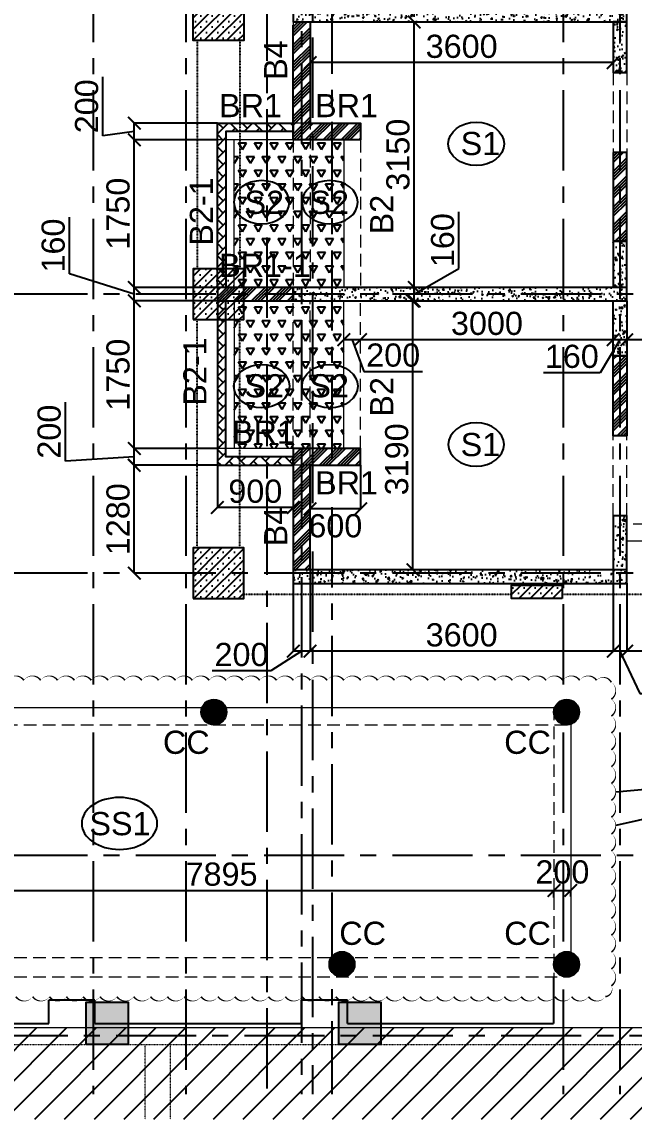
# Model space of a CAD drawing. Header units: inches. Extents: x -1898 to 127651, y -195120 to -109120.
# Drawn here: x 48005 to 55273, y -143846 to -130830 of the extents above; entities that cross this region are included whole.
import ezdxf

# ---------------------------------------------------------------- set-up
doc = ezdxf.new("R2010")
doc.units = ezdxf.units.IN
doc.header["$MEASUREMENT"] = 0
for name, pattern in [('CENTER', [50.8, 31.75, -6.35, 6.35, -6.35]), ('DASHED2', [9.525, 6.35, -3.175]), ('Hidden', [3, 2, -1])]:
    doc.linetypes.add(name, pattern=pattern)
for name, color, linetype in [('1', 8, 'Continuous'), ('160 R.C. WALL HAT', 8, 'Continuous'), ('160 R.C.WALL', 6, 'Continuous'), ('4', 4, 'Continuous'), ('AR-Column', 40, 'Continuous'), ('AR-Hidden', 251, 'DASHED2'), ('BAL. PARAPET WALL', 4, 'Continuous'), ('BEAM TEXT', 4, 'Continuous'), ('DIM', 251, 'Continuous'), ('GRID', 8, 'CENTER'), ('JKEC COL', 6, 'Continuous'), ('JKEC COL HAT', 2, 'Continuous'), ('NON S.WALL HATCH', 8, 'Continuous'), ('NON STRUC R.C.WALL', 6, 'Continuous'), ('NON.STRUC.R.C.WALLS', 1, 'Continuous'), ('PARAPET WALL', 4, 'Continuous'), ('SUNKEN', 8, 'Continuous')]:
    doc.layers.add(name, color=color, linetype=linetype)
for name, color, linetype, lineweight in [('BEAMS', 3, 'Continuous', 0), ('SLAB CIR', 1, 'Continuous', 25), ('SLAB TXT', 3, 'Continuous', 0), ('text', 4, 'Continuous', 30)]:
    doc.layers.add(name, color=color, linetype=linetype, lineweight=lineweight)
doc.styles.add('T200', font='sanss___.ttf', dxfattribs={"height": 275})
doc.styles.add('T300', font='sanss___.ttf', dxfattribs={"height": 350})
doc.dimstyles.new('T 200', dxfattribs={"dimtxt": 275, "dimasz": 150, "dimexe": 1, "dimexo": 0, "dimgap": 50, "dimtad": 1, "dimdec": 0, "dimrnd": 5, "dimdsep": 46, "dimtxsty": 'T200', "dimblk": 'ARCHTICK', "dimcen": 2.5, "dimdle": 1, "dimclrd": 5, "dimclre": 253, "dimclrt": 1, "dimadec": 0, "dimazin": 0, "dimtfac": 1, "dimtdec": 0, "dimtmove": 2, "dimatfit": 3, "dimfxl": 0, "dimarcsym": 0})
pattern_1 = [(45, (681482.384, -123385.795), (-8.83883476, 8.83883476), [])]
pattern_2 = [(45, (2346260.05, -240371.21), (-106.066017, 106.066017), []), (45, (2346295.4, -240371.21), (-106.066017, 106.066017), []), (45, (2346330.76, -240371.21), (-106.066017, 106.066017), []), (45, (2346366.12, -240371.21), (-106.066017, 106.066017), [])]
pattern_3 = [(60, (2301842.9, -345548.81), (-93.75, 162.379763), [93.75, -93.75]), (120, (2301842.9, -345548.81), (-187.5, 1e-07), [93.75, -93.75]), (0, (2301796.02, -345467.62), (93.75, 162.379763), [93.75, -93.75])]
pattern_4 = [(50, (2184721.52, 112605.64), (179.315046, -15.688034), [18.75, -206.25]), (355, (2184721.52, 112605.64), (-34.687833, 188.048033), [15, -165]), (100.451444, (2184736.47, 112604.33), (144.627212, 172.359998), [15.935048, -175.285528]), (46.1842, (2184721.52, 112655.64), (266.810333, -41.37982), [28.125, -309.375]), (96.635635, (2184743.76, 112652.2), (233.665486, 243.52965), [23.902586, -262.92844]), (351.184164, (2184721.52, 112655.64), (233.665486, 243.52965), [22.5, -247.5]), (21, (2184746.52, 112643.14), (149.226763, -100.654723), [18.75, -206.25]), (326, (2184746.52, 112643.14), (60.828833, 181.287511), [15, -165]), (71.451445, (2184758.96, 112634.75), (210.055594, 80.632788), [15.935047, -175.285528]), (37.5, (2184721.524, 112605.64), (3.0399638, 83.2234635), [0, -163, 0, -167.5, 0, -165.625]), (7.5, (2184721.52, 112605.64), (65.7673844, 98.602928), [0, -95.5, 0, -159.25, 0, -63.125]), (327.5, (2184665.774, 112605.64), (133.455609, -5.638718), [0, -62.5, 0, -195, 0, -258.75]), (317.5, (2184640.77, 112605.64), (145.7965423, 25.0262456), [0, -81.25, 0, -129.5, 0, -183.75])]
pattern_5 = [(45, (-132245.64, 75915.45), (-66.29126, 66.29126), []), (45, (-132179.35, 75915.45), (-66.29126, 66.29126), [0, -93.75])]
pattern_6 = [(45, (1605, -8980), (-66.29126, 66.29126), []), (45, (1671.29, -8980), (-66.29126, 66.29126), [0, -93.75])]

# ---------------------------------------------------------------- blocks, each defined once
blk = doc.blocks.new('A$C2EF61270')
at = {"layer": '1'}
h = blk.add_hatch(dxfattribs=at)
h.set_pattern_fill('ANSI31', color=256, scale=2000)
h.set_pattern_definition([(45, (0, -1085.52), (-176.7767, 176.7767), [])])
h.paths.add_polyline_path([(0, 0), (63301, 0), (63301, -1086), (0, -1086)])
at = {"layer": 'JKEC COL HAT', "linetype": 'Continuous', "ltscale": 100}
h = blk.add_hatch(color=256, dxfattribs=at)
h.dxf.hatch_style = 1
h.paths.add_polyline_path([(35800, -200), (35300, -200), (35300, 300), (35800, 300)])
h = blk.add_hatch(color=256, dxfattribs=at)
h.dxf.hatch_style = 1
h.paths.add_polyline_path([(38800, -200), (38300, -200), (38300, 300), (38800, 300)])
at = {"layer": 'BEAMS', "color": 4, "linetype": 'Continuous', "ltscale": 0.01}
blk.add_line((9751, 0), (63001, 0), dxfattribs=at)
at = {"layer": 'BEAMS', "linetype": 'Hidden', "ltscale": 0.01}
for p, q in [((9751, -200), (45400, -200)), ((36001, -1086), (36001, -200)), ((36301, -1086), (36301, -200))]:
    blk.add_line(p, q, dxfattribs=at)
at = {"layer": 'GRID', "ltscale": 30}
blk.add_line((64039, -100), (-2655, -100), dxfattribs=at)
at = {"layer": 'JKEC COL'}
for points in [[(35800, -200), (35300, -200), (35300, 300), (35800, 300)], [(38800, -200), (38300, -200), (38300, 300), (38800, 300)]]:
    blk.add_lwpolyline(points, close=True, dxfattribs=at)
blk = doc.blocks.new('_ARCHTICK')
at = {"color": 0, "linetype": 'ByBlock', "const_width": 0.15}
blk.add_lwpolyline([(-0.5, -0.5), (0.5, 0.5)], dxfattribs=at)
blk = doc.blocks.new('*D564')
at = {"layer": 'Defpoints', "color": 0}
for p in [(52647, -134140), (52731, -134140, 15), (52731, -137330, 15)]:
    blk.add_point(p, dxfattribs=at)
at = {"layer": 'DIM', "color": 253, "lineweight": -2}
for p, q in [((52731, -134140), (52646, -134140)), ((52731, -137330), (52646, -137330))]:
    blk.add_line(p, q, dxfattribs=at)
at = {"layer": 'DIM', "color": 5, "lineweight": -2}
blk.add_line((52647, -137331), (52647, -134139), dxfattribs=at)
at = {"layer": 'DIM', "color": 5, "lineweight": -2, "xscale": 150, "yscale": 150, "zscale": 150}
for p, rotation in [((52647, -134140), 90), ((52647, -137330), 270)]:
    blk.add_blockref('_ARCHTICK', p, dxfattribs=dict(at, rotation=rotation))
at = {"layer": 'DIM', "color": 1, "insert": (52456, -136019), "char_height": 275, "attachment_point": 5, "rotation": 90, "style": 'T200'}
blk.add_mtext('3190', dxfattribs=at)
blk = doc.blocks.new('*D558')
at = {"layer": 'Defpoints', "color": 0}
for p in [(52396, -133980, 15), (52663, -133980), (52747, -134140, 15)]:
    blk.add_point(p, dxfattribs=at)
at = {"layer": 'DIM', "color": 5, "lineweight": -2}
for p, q in [((53193, -133755), (53193, -133083)), ((52663, -134060), (53193, -133755)), ((52663, -134141), (52663, -133979))]:
    blk.add_line(p, q, dxfattribs=at)
at = {"layer": 'DIM', "color": 253, "lineweight": -2}
for p, q in [((52396, -133980), (52664, -133980)), ((52747, -134140), (52662, -134140))]:
    blk.add_line(p, q, dxfattribs=at)
at = {"layer": 'DIM', "color": 5, "lineweight": -2, "xscale": 150, "yscale": 150, "zscale": 150}
for p, rotation in [((52663, -133980), 90), ((52663, -134140), 270)]:
    blk.add_blockref('_ARCHTICK', p, dxfattribs=dict(at, rotation=rotation))
at = {"layer": 'DIM', "color": 1, "insert": (53001, -133419), "char_height": 275, "attachment_point": 5, "rotation": 90, "style": 'T200'}
blk.add_mtext('160', dxfattribs=at)
blk = doc.blocks.new('*D559')
at = {"layer": 'Defpoints', "color": 0}
for p in [(52097, -130830, 15), (52663, -130830), (52396, -133980, 15)]:
    blk.add_point(p, dxfattribs=at)
at = {"layer": 'DIM', "color": 253, "lineweight": -2}
for p, q in [((52097, -130830), (52664, -130830)), ((52396, -133980), (52664, -133980))]:
    blk.add_line(p, q, dxfattribs=at)
at = {"layer": 'DIM', "color": 5, "lineweight": -2}
blk.add_line((52663, -133981), (52663, -130829), dxfattribs=at)
at = {"layer": 'DIM', "color": 5, "lineweight": -2, "xscale": 150, "yscale": 150, "zscale": 150}
for p, rotation in [((52663, -130830), 90), ((52663, -133980), 270)]:
    blk.add_blockref('_ARCHTICK', p, dxfattribs=dict(at, rotation=rotation))
at = {"layer": 'DIM', "color": 1, "insert": (52471, -132405), "char_height": 275, "attachment_point": 5, "rotation": 90, "style": 'T200'}
blk.add_mtext('3150', dxfattribs=at)
blk = doc.blocks.new('*D366')
at = {"layer": 'Defpoints', "color": 0}
for p in [(56986, -137330, 15), (55186, -137490, 15), (55186, -138295)]:
    blk.add_point(p, dxfattribs=at)
at = {"layer": 'DIM', "color": 253, "lineweight": -2}
for p, q in [((56986, -137330), (56986, -138296)), ((55186, -137490), (55186, -138296))]:
    blk.add_line(p, q, dxfattribs=at)
at = {"layer": 'DIM', "color": 5, "lineweight": -2}
blk.add_line((56987, -138295), (55185, -138295), dxfattribs=at)
at = {"layer": 'DIM', "color": 5, "lineweight": -2, "xscale": 150, "yscale": 150, "zscale": 150, "rotation": 180}
blk.add_blockref('_ARCHTICK', (55186, -138295), dxfattribs=at)
at = {"layer": 'DIM', "color": 5, "lineweight": -2, "xscale": 150, "yscale": 150, "zscale": 150}
blk.add_blockref('_ARCHTICK', (56986, -138295), dxfattribs=at)
at = {"layer": 'DIM', "color": 1, "insert": (56086, -138104), "char_height": 275, "attachment_point": 5, "style": 'T200'}
blk.add_mtext('1800', dxfattribs=at)
blk = doc.blocks.new('*D367')
at = {"layer": 'Defpoints', "color": 0}
for p in [(55026, -137330, 15), (55186, -137490, 15), (55026, -138295)]:
    blk.add_point(p, dxfattribs=at)
at = {"layer": 'DIM', "color": 253, "lineweight": -2}
for p, q in [((55026, -137330), (55026, -138296)), ((55186, -137490), (55186, -138296))]:
    blk.add_line(p, q, dxfattribs=at)
at = {"layer": 'DIM', "color": 5, "lineweight": -2}
for p, q in [((55187, -138295), (55025, -138295)), ((55106, -138295), (55341, -138797)), ((55341, -138797), (56013, -138797))]:
    blk.add_line(p, q, dxfattribs=at)
at = {"layer": 'DIM', "color": 5, "lineweight": -2, "xscale": 150, "yscale": 150, "zscale": 150, "rotation": 180}
blk.add_blockref('_ARCHTICK', (55026, -138295), dxfattribs=at)
at = {"layer": 'DIM', "color": 5, "lineweight": -2, "xscale": 150, "yscale": 150, "zscale": 150}
blk.add_blockref('_ARCHTICK', (55186, -138295), dxfattribs=at)
at = {"layer": 'DIM', "color": 1, "insert": (55677, -138605), "char_height": 275, "attachment_point": 5, "style": 'T200'}
blk.add_mtext('160', dxfattribs=at)
blk = doc.blocks.new('*D368')
at = {"layer": 'Defpoints', "color": 0}
for p in [(51426, -137330, 15), (55026, -137330, 15), (51426, -138295)]:
    blk.add_point(p, dxfattribs=at)
at = {"layer": 'DIM', "color": 253, "lineweight": -2}
for p, q in [((51426, -137330), (51426, -138296)), ((55026, -137330), (55026, -138296))]:
    blk.add_line(p, q, dxfattribs=at)
at = {"layer": 'DIM', "color": 5, "lineweight": -2}
blk.add_line((55027, -138295), (51425, -138295), dxfattribs=at)
at = {"layer": 'DIM', "color": 5, "lineweight": -2, "xscale": 150, "yscale": 150, "zscale": 150, "rotation": 180}
blk.add_blockref('_ARCHTICK', (51426, -138295), dxfattribs=at)
at = {"layer": 'DIM', "color": 5, "lineweight": -2, "xscale": 150, "yscale": 150, "zscale": 150}
blk.add_blockref('_ARCHTICK', (55026, -138295), dxfattribs=at)
at = {"layer": 'DIM', "color": 1, "insert": (53226, -138103), "char_height": 275, "attachment_point": 5, "style": 'T200'}
blk.add_mtext('3600', dxfattribs=at)
blk = doc.blocks.new('*D369')
at = {"layer": 'Defpoints', "color": 0}
for p in [(51226, -137330, 15), (51426, -137330, 15), (51226, -138295)]:
    blk.add_point(p, dxfattribs=at)
at = {"layer": 'DIM', "color": 253, "lineweight": -2}
for p, q in [((51226, -137330), (51226, -138296)), ((51426, -137330), (51426, -138296))]:
    blk.add_line(p, q, dxfattribs=at)
at = {"layer": 'DIM', "color": 5, "lineweight": -2}
for p, q in [((51326, -138295), (50961, -138528)), ((51427, -138295), (51225, -138295)), ((50961, -138528), (50263, -138528))]:
    blk.add_line(p, q, dxfattribs=at)
at = {"layer": 'DIM', "color": 5, "lineweight": -2, "xscale": 150, "yscale": 150, "zscale": 150, "rotation": 180}
blk.add_blockref('_ARCHTICK', (51226, -138295), dxfattribs=at)
at = {"layer": 'DIM', "color": 5, "lineweight": -2, "xscale": 150, "yscale": 150, "zscale": 150}
blk.add_blockref('_ARCHTICK', (51426, -138295), dxfattribs=at)
at = {"layer": 'DIM', "color": 1, "insert": (50612, -138336), "char_height": 275, "attachment_point": 5, "style": 'T200'}
blk.add_mtext('200', dxfattribs=at)
blk = doc.blocks.new('*D380')
at = {"layer": 'Defpoints', "color": 0}
for p in [(51426, -136090, 15), (52026, -136090, 15), (51426, -136606)]:
    blk.add_point(p, dxfattribs=at)
at = {"layer": 'DIM', "color": 253, "lineweight": -2}
for p, q in [((51426, -136090), (51426, -136607)), ((52026, -136090), (52026, -136607))]:
    blk.add_line(p, q, dxfattribs=at)
at = {"layer": 'DIM', "color": 5, "lineweight": -2}
blk.add_line((52027, -136606), (51425, -136606), dxfattribs=at)
at = {"layer": 'DIM', "color": 5, "lineweight": -2, "xscale": 150, "yscale": 150, "zscale": 150, "rotation": 180}
blk.add_blockref('_ARCHTICK', (51426, -136606), dxfattribs=at)
at = {"layer": 'DIM', "color": 5, "lineweight": -2, "xscale": 150, "yscale": 150, "zscale": 150}
blk.add_blockref('_ARCHTICK', (52026, -136606), dxfattribs=at)
at = {"layer": 'DIM', "color": 1, "insert": (51726, -136809), "char_height": 275, "attachment_point": 5, "style": 'T200'}
blk.add_mtext('600', dxfattribs=at)
blk = doc.blocks.new('*D381')
at = {"layer": 'Defpoints', "color": 0}
for p in [(50326, -136090, 15), (51226, -136090, 15), (50326, -136590)]:
    blk.add_point(p, dxfattribs=at)
at = {"layer": 'DIM', "color": 253, "lineweight": -2}
for p, q in [((50326, -136090), (50326, -136591)), ((51226, -136090), (51226, -136591))]:
    blk.add_line(p, q, dxfattribs=at)
at = {"layer": 'DIM', "color": 5, "lineweight": -2}
blk.add_line((51227, -136590), (50325, -136590), dxfattribs=at)
at = {"layer": 'DIM', "color": 5, "lineweight": -2, "xscale": 150, "yscale": 150, "zscale": 150, "rotation": 180}
blk.add_blockref('_ARCHTICK', (50326, -136590), dxfattribs=at)
at = {"layer": 'DIM', "color": 5, "lineweight": -2, "xscale": 150, "yscale": 150, "zscale": 150}
blk.add_blockref('_ARCHTICK', (51226, -136590), dxfattribs=at)
at = {"layer": 'DIM', "color": 1, "insert": (50776, -136399), "char_height": 275, "attachment_point": 5, "style": 'T200'}
blk.add_mtext('900', dxfattribs=at)
blk = doc.blocks.new('*D385')
at = {"layer": 'Defpoints', "color": 0}
for p in [(55186, -134600), (55186, -134678, 15), (56986, -134665, 15)]:
    blk.add_point(p, dxfattribs=at)
at = {"layer": 'DIM', "color": 5, "lineweight": -2}
blk.add_line((56987, -134600), (55185, -134600), dxfattribs=at)
at = {"layer": 'DIM', "color": 253, "lineweight": -2}
for p, q in [((55186, -134678), (55186, -134599)), ((56986, -134665), (56986, -134599))]:
    blk.add_line(p, q, dxfattribs=at)
at = {"layer": 'DIM', "color": 5, "lineweight": -2, "xscale": 150, "yscale": 150, "zscale": 150, "rotation": 180}
blk.add_blockref('_ARCHTICK', (55186, -134600), dxfattribs=at)
at = {"layer": 'DIM', "color": 5, "lineweight": -2, "xscale": 150, "yscale": 150, "zscale": 150}
blk.add_blockref('_ARCHTICK', (56986, -134600), dxfattribs=at)
at = {"layer": 'DIM', "color": 1, "insert": (56086, -134408), "char_height": 275, "attachment_point": 5, "style": 'T200'}
blk.add_mtext('1800', dxfattribs=at)
blk = doc.blocks.new('*D386')
at = {"layer": 'Defpoints', "color": 0}
for p in [(55026, -134600), (55026, -134678, 15), (55186, -134678, 15)]:
    blk.add_point(p, dxfattribs=at)
at = {"layer": 'DIM', "color": 5, "lineweight": -2}
for p, q in [((55106, -134600), (54870, -134991)), ((55187, -134600), (55025, -134600)), ((54870, -134991), (54198, -134991))]:
    blk.add_line(p, q, dxfattribs=at)
at = {"layer": 'DIM', "color": 253, "lineweight": -2}
for p, q in [((55026, -134678), (55026, -134599)), ((55186, -134678), (55186, -134599))]:
    blk.add_line(p, q, dxfattribs=at)
at = {"layer": 'DIM', "color": 5, "lineweight": -2, "xscale": 150, "yscale": 150, "zscale": 150, "rotation": 180}
blk.add_blockref('_ARCHTICK', (55026, -134600), dxfattribs=at)
at = {"layer": 'DIM', "color": 5, "lineweight": -2, "xscale": 150, "yscale": 150, "zscale": 150}
blk.add_blockref('_ARCHTICK', (55186, -134600), dxfattribs=at)
at = {"layer": 'DIM', "color": 1, "insert": (54534, -134799), "char_height": 275, "attachment_point": 5, "style": 'T200'}
blk.add_mtext('160', dxfattribs=at)
blk = doc.blocks.new('*D387')
at = {"layer": 'Defpoints', "color": 0}
for p in [(52026, -134600, 15), (52026, -134600), (55026, -134678, 15)]:
    blk.add_point(p, dxfattribs=at)
at = {"layer": 'DIM', "color": 5, "lineweight": -2}
blk.add_line((55027, -134600), (52025, -134600), dxfattribs=at)
at = {"layer": 'DIM', "color": 253, "lineweight": -2}
for p, q in [((52026, -134600), (52026, -134599)), ((55026, -134678), (55026, -134599))]:
    blk.add_line(p, q, dxfattribs=at)
at = {"layer": 'DIM', "color": 5, "lineweight": -2, "xscale": 150, "yscale": 150, "zscale": 150, "rotation": 180}
blk.add_blockref('_ARCHTICK', (52026, -134600), dxfattribs=at)
at = {"layer": 'DIM', "color": 5, "lineweight": -2, "xscale": 150, "yscale": 150, "zscale": 150}
blk.add_blockref('_ARCHTICK', (55026, -134600), dxfattribs=at)
at = {"layer": 'DIM', "color": 1, "insert": (53526, -134408), "char_height": 275, "attachment_point": 5, "style": 'T200'}
blk.add_mtext('3000', dxfattribs=at)
blk = doc.blocks.new('*D388')
at = {"layer": 'Defpoints', "color": 0}
for p in [(51826, -134600, 15), (51826, -134600), (52026, -134600, 15)]:
    blk.add_point(p, dxfattribs=at)
at = {"layer": 'DIM', "color": 5, "lineweight": -2}
for p, q in [((52027, -134600), (51825, -134600)), ((51926, -134600), (52063, -134976)), ((52063, -134976), (52762, -134976))]:
    blk.add_line(p, q, dxfattribs=at)
at = {"layer": 'DIM', "color": 253, "lineweight": -2}
for p, q in [((51826, -134600), (51826, -134599)), ((52026, -134600), (52026, -134599))]:
    blk.add_line(p, q, dxfattribs=at)
at = {"layer": 'DIM', "color": 5, "lineweight": -2, "xscale": 150, "yscale": 150, "zscale": 150, "rotation": 180}
blk.add_blockref('_ARCHTICK', (51826, -134600), dxfattribs=at)
at = {"layer": 'DIM', "color": 5, "lineweight": -2, "xscale": 150, "yscale": 150, "zscale": 150}
blk.add_blockref('_ARCHTICK', (52026, -134600), dxfattribs=at)
at = {"layer": 'DIM', "color": 1, "insert": (52413, -134784), "char_height": 275, "attachment_point": 5, "style": 'T200'}
blk.add_mtext('200', dxfattribs=at)
blk = doc.blocks.new('*D400')
at = {"layer": 'Defpoints', "color": 0}
for p in [(49339, -136090), (50326, -136090), (49418, -137370, 15)]:
    blk.add_point(p, dxfattribs=at)
at = {"layer": 'DIM', "color": 253, "lineweight": -2}
for p, q in [((50326, -136090), (49338, -136090)), ((49418, -137370), (49338, -137370))]:
    blk.add_line(p, q, dxfattribs=at)
at = {"layer": 'DIM', "color": 5, "lineweight": -2}
blk.add_line((49339, -137371), (49339, -136089), dxfattribs=at)
at = {"layer": 'DIM', "color": 5, "lineweight": -2, "xscale": 150, "yscale": 150, "zscale": 150}
for p, rotation in [((49339, -136090), 90), ((49339, -137370), 270)]:
    blk.add_blockref('_ARCHTICK', p, dxfattribs=dict(at, rotation=rotation))
at = {"layer": 'DIM', "color": 1, "insert": (49147, -136730), "char_height": 275, "attachment_point": 5, "rotation": 90, "style": 'T200'}
blk.add_mtext('1280', dxfattribs=at)
blk = doc.blocks.new('*D401')
at = {"layer": 'Defpoints', "color": 0}
for p in [(49339, -135890), (50326, -135890, 15), (50326, -136090)]:
    blk.add_point(p, dxfattribs=at)
at = {"layer": 'DIM', "color": 5, "lineweight": -2}
for p, q in [((48521, -136040), (48521, -135342)), ((49339, -135990), (48521, -136040)), ((49339, -136091), (49339, -135889))]:
    blk.add_line(p, q, dxfattribs=at)
at = {"layer": 'DIM', "color": 253, "lineweight": -2}
for p, q in [((50326, -135890), (49338, -135890)), ((50326, -136090), (49338, -136090))]:
    blk.add_line(p, q, dxfattribs=at)
at = {"layer": 'DIM', "color": 5, "lineweight": -2, "xscale": 150, "yscale": 150, "zscale": 150}
for p, rotation in [((49339, -135890), 90), ((49339, -136090), 270)]:
    blk.add_blockref('_ARCHTICK', p, dxfattribs=dict(at, rotation=rotation))
at = {"layer": 'DIM', "color": 1, "insert": (48329, -135691), "char_height": 275, "attachment_point": 5, "rotation": 90, "style": 'T200'}
blk.add_mtext('200', dxfattribs=at)
blk = doc.blocks.new('*D402')
at = {"layer": 'Defpoints', "color": 0}
for p in [(49339, -134140), (50326, -134140, 15), (50326, -135890, 15)]:
    blk.add_point(p, dxfattribs=at)
at = {"layer": 'DIM', "color": 253, "lineweight": -2}
for p, q in [((50326, -134140), (49338, -134140)), ((50326, -135890), (49338, -135890))]:
    blk.add_line(p, q, dxfattribs=at)
at = {"layer": 'DIM', "color": 5, "lineweight": -2}
blk.add_line((49339, -135891), (49339, -134139), dxfattribs=at)
at = {"layer": 'DIM', "color": 5, "lineweight": -2, "xscale": 150, "yscale": 150, "zscale": 150}
for p, rotation in [((49339, -134140), 90), ((49339, -135890), 270)]:
    blk.add_blockref('_ARCHTICK', p, dxfattribs=dict(at, rotation=rotation))
at = {"layer": 'DIM', "color": 1, "insert": (49147, -135015), "char_height": 275, "attachment_point": 5, "rotation": 90, "style": 'T200'}
blk.add_mtext('1750', dxfattribs=at)
blk = doc.blocks.new('*D403')
at = {"layer": 'Defpoints', "color": 0}
for p in [(49339, -133980), (50326, -133980, 15), (50326, -134140, 15)]:
    blk.add_point(p, dxfattribs=at)
at = {"layer": 'DIM', "color": 5, "lineweight": -2}
for p, q in [((48569, -133819), (48569, -133147)), ((49339, -134060), (48569, -133819)), ((49339, -134141), (49339, -133979))]:
    blk.add_line(p, q, dxfattribs=at)
at = {"layer": 'DIM', "color": 253, "lineweight": -2}
for p, q in [((50326, -133980), (49338, -133980)), ((50326, -134140), (49338, -134140))]:
    blk.add_line(p, q, dxfattribs=at)
at = {"layer": 'DIM', "color": 5, "lineweight": -2, "xscale": 150, "yscale": 150, "zscale": 150}
for p, rotation in [((49339, -133980), 90), ((49339, -134140), 270)]:
    blk.add_blockref('_ARCHTICK', p, dxfattribs=dict(at, rotation=rotation))
at = {"layer": 'DIM', "color": 1, "insert": (48377, -133483), "char_height": 275, "attachment_point": 5, "rotation": 90, "style": 'T200'}
blk.add_mtext('160', dxfattribs=at)
blk = doc.blocks.new('*D404')
at = {"layer": 'Defpoints', "color": 0}
for p in [(49339, -132230), (50326, -132230, 15), (50326, -133980, 15)]:
    blk.add_point(p, dxfattribs=at)
at = {"layer": 'DIM', "color": 253, "lineweight": -2}
for p, q in [((50326, -132230), (49338, -132230)), ((50326, -133980), (49338, -133980))]:
    blk.add_line(p, q, dxfattribs=at)
at = {"layer": 'DIM', "color": 5, "lineweight": -2}
blk.add_line((49339, -133981), (49339, -132229), dxfattribs=at)
at = {"layer": 'DIM', "color": 5, "lineweight": -2, "xscale": 150, "yscale": 150, "zscale": 150}
for p, rotation in [((49339, -132230), 90), ((49339, -133980), 270)]:
    blk.add_blockref('_ARCHTICK', p, dxfattribs=dict(at, rotation=rotation))
at = {"layer": 'DIM', "color": 1, "insert": (49147, -133105), "char_height": 275, "attachment_point": 5, "rotation": 90, "style": 'T200'}
blk.add_mtext('1750', dxfattribs=at)
blk = doc.blocks.new('*D405')
at = {"layer": 'Defpoints', "color": 0}
for p in [(49339, -132030), (50326, -132030, 15), (50326, -132230, 15)]:
    blk.add_point(p, dxfattribs=at)
at = {"layer": 'DIM', "color": 5, "lineweight": -2}
for p, q in [((48965, -132180), (48965, -131482)), ((49339, -132231), (49339, -132029)), ((49339, -132130), (48965, -132180))]:
    blk.add_line(p, q, dxfattribs=at)
at = {"layer": 'DIM', "color": 253, "lineweight": -2}
for p, q in [((50326, -132030), (49338, -132030)), ((50326, -132230), (49338, -132230))]:
    blk.add_line(p, q, dxfattribs=at)
at = {"layer": 'DIM', "color": 5, "lineweight": -2, "xscale": 150, "yscale": 150, "zscale": 150}
for p, rotation in [((49339, -132030), 90), ((49339, -132230), 270)]:
    blk.add_blockref('_ARCHTICK', p, dxfattribs=dict(at, rotation=rotation))
at = {"layer": 'DIM', "color": 1, "insert": (48774, -131831), "char_height": 275, "attachment_point": 5, "rotation": 90, "style": 'T200'}
blk.add_mtext('200', dxfattribs=at)
blk = doc.blocks.new('*D446')
at = {"layer": 'Defpoints', "color": 0}
for p in [(51426, -130830, 15), (55026, -130830, 15), (51426, -131313)]:
    blk.add_point(p, dxfattribs=at)
at = {"layer": 'DIM', "color": 253, "lineweight": -2}
for p, q in [((51426, -130830), (51426, -131314)), ((55026, -130830), (55026, -131314))]:
    blk.add_line(p, q, dxfattribs=at)
at = {"layer": 'DIM', "color": 5, "lineweight": -2}
blk.add_line((55027, -131313), (51425, -131313), dxfattribs=at)
at = {"layer": 'DIM', "color": 5, "lineweight": -2, "xscale": 150, "yscale": 150, "zscale": 150, "rotation": 180}
blk.add_blockref('_ARCHTICK', (51426, -131313), dxfattribs=at)
at = {"layer": 'DIM', "color": 5, "lineweight": -2, "xscale": 150, "yscale": 150, "zscale": 150}
blk.add_blockref('_ARCHTICK', (55026, -131313), dxfattribs=at)
at = {"layer": 'DIM', "color": 1, "insert": (53226, -131121), "char_height": 275, "attachment_point": 5, "style": 'T200'}
blk.add_mtext('3600', dxfattribs=at)
blk = doc.blocks.new('*D623')
at = {"layer": 'Defpoints', "color": 0}
for p in [(54322, -141134), (46428, -141230, 15), (54322, -141219, 15)]:
    blk.add_point(p, dxfattribs=at)
at = {"layer": 'DIM', "color": 5, "lineweight": -2}
blk.add_line((46427, -141134), (54323, -141134), dxfattribs=at)
at = {"layer": 'DIM', "color": 253, "lineweight": -2}
for p, q in [((46428, -141230), (46428, -141133)), ((54322, -141219), (54322, -141133))]:
    blk.add_line(p, q, dxfattribs=at)
at = {"layer": 'DIM', "color": 5, "lineweight": -2, "xscale": 150, "yscale": 150, "zscale": 150, "rotation": 180}
blk.add_blockref('_ARCHTICK', (46428, -141134), dxfattribs=at)
at = {"layer": 'DIM', "color": 5, "lineweight": -2, "xscale": 150, "yscale": 150, "zscale": 150}
blk.add_blockref('_ARCHTICK', (54322, -141134), dxfattribs=at)
at = {"layer": 'DIM', "color": 1, "insert": (50375, -140942), "char_height": 275, "attachment_point": 5, "style": 'T200'}
blk.add_mtext('7895', dxfattribs=at)
blk = doc.blocks.new('*D624')
at = {"layer": 'Defpoints', "color": 0}
for p in [(54522, -141134), (54522, -141204, 15), (54322, -141219, 15)]:
    blk.add_point(p, dxfattribs=at)
at = {"layer": 'DIM', "color": 5, "lineweight": -2}
blk.add_line((54321, -141134), (54523, -141134), dxfattribs=at)
at = {"layer": 'DIM', "color": 253, "lineweight": -2}
for p, q in [((54322, -141219), (54322, -141133)), ((54522, -141204), (54522, -141133))]:
    blk.add_line(p, q, dxfattribs=at)
at = {"layer": 'DIM', "color": 5, "lineweight": -2, "xscale": 150, "yscale": 150, "zscale": 150, "rotation": 180}
blk.add_blockref('_ARCHTICK', (54322, -141134), dxfattribs=at)
at = {"layer": 'DIM', "color": 5, "lineweight": -2, "xscale": 150, "yscale": 150, "zscale": 150}
blk.add_blockref('_ARCHTICK', (54522, -141134), dxfattribs=at)
at = {"layer": 'DIM', "color": 1, "insert": (54422, -140916), "char_height": 275, "attachment_point": 5, "style": 'T200'}
blk.add_mtext('200', dxfattribs=at)
blk = doc.blocks.new('A$C02A55DAE')
at = {"layer": 'NON S.WALL HATCH'}
h = blk.add_hatch(dxfattribs=at)
h.set_pattern_fill('SACNCR', color=256, scale=1000)
h.set_pattern_definition(pattern_6)
h.paths.add_polyline_path([(44876, -11260), (45476, -11260), (45476, -11860), (44876, -11860)])
h = blk.add_hatch(dxfattribs=at)
h.set_pattern_fill('SACNCR', color=256, scale=1000)
h.set_pattern_definition(pattern_5)
h.paths.add_polyline_path([(44876, -14570), (45476, -14570), (45476, -15170), (44876, -15170)])
h = blk.add_hatch(dxfattribs=at)
h.set_pattern_fill('SACNCR', color=256, scale=1000)
h.set_pattern_definition(pattern_6)
h.paths.add_polyline_path([(44876, -18480), (45476, -18480), (45476, -17880), (44876, -17880)])
h = blk.add_hatch(dxfattribs=at)
h.set_pattern_fill('SACNCR', color=256, scale=1000)
h.set_pattern_definition(pattern_5)
h.paths.add_polyline_path([(49257, -18480), (48657, -18480), (48657, -18320), (49257, -18320)])
at = {"layer": 'AR-Column', "color": 4, "elevation": -29}
for points in [[(44876, -11260), (45476, -11260), (45476, -11860), (44876, -11860)], [(44876, -15170), (45476, -15170), (45476, -14570), (44876, -14570)], [(44876, -18480), (45476, -18480), (45476, -17880), (44876, -17880)], [(49257, -18480), (48657, -18480), (48657, -18320), (49257, -18320)]]:
    blk.add_lwpolyline(points, close=True, dxfattribs=at)
at = {"layer": 'AR-Hidden', "ltscale": 0.009}
for p, q in [((44923, -11860, -29), (44923, -14570, -29)), ((45428, -11860, -29), (45428, -14570, -29)), ((44923, -17880, -29), (44923, -15170, -29)), ((45428, -17880, -29), (45428, -15170, -29)), ((45476, -18430, -29), (48657, -18430, -29)), ((49257, -18430, -29), (52494, -18430, -29))]:
    blk.add_line(p, q, dxfattribs=at)

msp = doc.modelspace()

# ---------------------------------------------------------------- hatches: boundary and pattern name
at = {"layer": '160 R.C. WALL HAT'}
h = msp.add_hatch(dxfattribs=at)
h.set_pattern_fill('AR-CONC', color=256, scale=25)
h.set_pattern_definition(pattern_4)
h.paths.add_polyline_path([(55186, -130830.2), (55186, -130670.2), (51226, -130670.2), (51226, -130830.2)])
h = msp.add_hatch(dxfattribs=at)
h.set_pattern_fill('AR-CONC', color=256, scale=25)
h.set_pattern_definition(pattern_4)
h.paths.add_polyline_path([(55186, -130830.2), (55026, -130830.2), (55026, -131430.2), (55186, -131430.2)])
h = msp.add_hatch(dxfattribs=at)
h.set_pattern_fill('AR-CONC', color=256, scale=25)
h.set_pattern_definition(pattern_4)
h.paths.add_polyline_path([(55026, -133410.2), (55186, -133410.2), (55186, -133980.2), (55026, -133980.2)])
h = msp.add_hatch(dxfattribs=at)
h.set_pattern_fill('AR-CONC', color=256, scale=25)
h.set_pattern_definition(pattern_4)
h.paths.add_polyline_path([(55186, -134140.2), (55186, -133980.2), (51226, -133980.2), (51226, -134140.2)])
h = msp.add_hatch(dxfattribs=at)
h.set_pattern_fill('AR-CONC', color=256, scale=25)
h.set_pattern_definition(pattern_4)
h.paths.add_polyline_path([(55026, -134790.2), (55186, -134790.2), (55186, -134140.2), (55026, -134140.2)])
h = msp.add_hatch(dxfattribs=at)
h.set_pattern_fill('AR-CONC', color=256, scale=25)
h.set_pattern_definition(pattern_4)
h.paths.add_polyline_path([(55026, -136690.2), (55186, -136690.2), (55186, -137330.2), (55026, -137330.2)])
h = msp.add_hatch(dxfattribs=at)
h.set_pattern_fill('AR-CONC', color=256, scale=25)
h.set_pattern_definition(pattern_4)
h.paths.add_polyline_path([(55186, -137490.2), (55186, -137330.2), (51226, -137330.2), (51226, -137490.2)])
at = {"layer": 'BAL. PARAPET WALL'}
h = msp.add_hatch(dxfattribs=at)
h.set_pattern_fill('AR-HBONE', color=256, style=0)
h.set_pattern_definition([(45, (-2097180.89, 362541.15), (1e-14, 143.684098), [304.8, -101.6]), (135, (-2097109.05, 362613), (1e-14, 143.684098), [304.8, -101.6])])
h.paths.add_polyline_path([(50426, -133980.2), (50326, -133980.2), (50326, -132030.2), (51226, -132030.2), (51226, -132130.2), (50426, -132130.2)])
h = msp.add_hatch(dxfattribs=at)
h.set_pattern_fill('AR-HBONE', color=256, style=0)
h.set_pattern_definition([(45, (-2097180.89, 362541.15), (1e-14, 143.684098), [304.8, -101.6]), (135, (-2097109.05, 362613), (1e-14, 143.684098), [304.8, -101.6])])
h.paths.add_polyline_path([(50426, -134140.2), (50326, -134140.2), (50326, -136090.2), (51226, -136090.2), (51226, -135990.2), (50426, -135990.2)])
at = {"layer": 'JKEC COL HAT'}
h = msp.add_hatch(dxfattribs=at)
h.set_pattern_fill('ANSI31', color=8, scale=100)
h.set_pattern_definition(pattern_1)
edge = h.paths.add_edge_path()
edge.add_arc((50284.5, -139017.9), 150, 0, 360)
h = msp.add_hatch(dxfattribs=at)
h.set_pattern_fill('ANSI31', color=8, scale=100)
h.set_pattern_definition(pattern_1)
edge = h.paths.add_edge_path()
edge.add_arc((54472.3, -139017.6), 150, 0, 360)
h = msp.add_hatch(dxfattribs=at)
h.set_pattern_fill('ANSI31', color=8, scale=100)
h.set_pattern_definition(pattern_1)
edge = h.paths.add_edge_path()
edge.add_arc((51804.9, -142010.2), 150, 0, 360)
h = msp.add_hatch(dxfattribs=at)
h.set_pattern_fill('ANSI31', color=8, scale=100)
h.set_pattern_definition(pattern_1)
edge = h.paths.add_edge_path()
edge.add_arc((54472.3, -142010.2), 150, 0, 360)
at = {"layer": 'NON STRUC R.C.WALL'}
h = msp.add_hatch(dxfattribs=at)
h.set_pattern_fill('ANSI34', color=1, scale=200)
h.set_pattern_definition(pattern_2)
h.paths.add_polyline_path([(51426, -130830.2), (51226, -130830.2), (51226, -132230.2), (52026, -132230.2), (52026, -132030.2), (51426, -132030.2)])
h = msp.add_hatch(dxfattribs=at)
h.set_pattern_fill('ANSI34', color=1, scale=200)
h.set_pattern_definition(pattern_2)
h.paths.add_polyline_path([(55026, -132380.2), (55026, -133430.2), (55186, -133430.2), (55186, -132380.2)])
h = msp.add_hatch(dxfattribs=at)
h.set_pattern_fill('ANSI34', color=1, scale=200)
h.set_pattern_definition(pattern_2)
h.paths.add_polyline_path([(51226, -134140.2), (51226, -133980.2), (50326, -133980.2), (50326, -134140.2)])
h = msp.add_hatch(dxfattribs=at)
h.set_pattern_fill('ANSI34', color=1, scale=200)
h.set_pattern_definition(pattern_2)
h.paths.add_polyline_path([(55026, -135740.2), (55026, -134790.2), (55186, -134790.2), (55186, -135740.2)])
h = msp.add_hatch(dxfattribs=at)
h.set_pattern_fill('ANSI34', color=1, scale=200)
h.set_pattern_definition(pattern_2)
h.paths.add_polyline_path([(51426, -137330.2), (51226, -137330.2), (51226, -135890.2), (52026, -135890.2), (52026, -136090.2), (51426, -136090.2)])
at = {"layer": 'SUNKEN'}
h = msp.add_hatch(dxfattribs=at)
h.set_pattern_fill('TRIANG', color=256, scale=500)
h.set_pattern_definition(pattern_3)
h.paths.add_polyline_path([(50526, -132230.2), (51826, -132230.2), (51826, -133980.2), (50526, -133980.2)])
h = msp.add_hatch(dxfattribs=at)
h.set_pattern_fill('TRIANG', color=256, scale=500)
h.set_pattern_definition(pattern_3)
h.paths.add_polyline_path([(50526, -135890.2), (51826, -135890.2), (51826, -134140.2), (50526, -134140.2)])

# ---------------------------------------------------------------- linework, layer by layer
at = {"layer": '160 R.C.WALL', "elevation": 14.7}
for points in [[(55186, -130830.2), (55186, -130670.2), (51226, -130670.2), (51226, -130830.2)], [(55186, -130830.2), (55026, -130830.2), (55026, -131430.2), (55186, -131430.2)], [(55186, -134140.2), (55186, -133980.2), (51226, -133980.2), (51226, -134140.2)], [(55186, -137490.2), (55186, -137330.2), (51226, -137330.2), (51226, -137490.2)]]:
    msp.add_lwpolyline(points, close=True, dxfattribs=at)
for points in [[(55186, -133980.2), (55186, -133430.2), (55026, -133430.2), (55026, -133980.2)], [(55186, -134140.2), (55186, -134790.2), (55026, -134790.2), (55026, -134140.2)], [(55186, -137330.2), (55186, -136690.2), (55026, -136690.2), (55026, -137330.2)]]:
    msp.add_lwpolyline(points, dxfattribs=at)
at = {"layer": '4'}
for p, q in [((54317.4, -142160.2, 14.7), (54317.4, -142710.2, 14.7)), ((54317.4, -142160.2, 14.7), (54317.4, -142710.2, 14.7)), ((48322.7, -142710.2, 14.7), (48322.7, -142435.2, 14.7)), ((48872.2, -142435.2, 14.7), (48322.7, -142435.2, 14.7)), ((48322.7, -142710.2, 14.7), (48322.7, -142435.2, 14.7)), ((48872.2, -142435.2, 14.7), (48322.7, -142435.2, 14.7)), ((48872.2, -142710.2, 14.7), (48872.2, -142435.2, 14.7)), ((48872.2, -142710.2, 14.7), (48872.2, -142435.2, 14.7)), ((51322.7, -142710.2, 14.7), (51322.7, -142435.2, 14.7)), ((51872.2, -142435.2, 14.7), (51322.7, -142435.2, 14.7)), ((51322.7, -142710.2, 14.7), (51322.7, -142435.2, 14.7)), ((51872.2, -142435.2, 14.7), (51322.7, -142435.2, 14.7)), ((51872.2, -142710.2, 14.7), (51872.2, -142435.2, 14.7)), ((51872.2, -142710.2, 14.7), (51872.2, -142435.2, 14.7)), ((46223.1, -142710.2, 14.7), (48322.7, -142710.2, 14.7)), ((46223.1, -142710.2, 14.7), (48322.7, -142710.2, 14.7)), ((48872.2, -142710.2, 14.7), (51322.7, -142710.2, 14.7)), ((48872.2, -142710.2, 14.7), (51322.7, -142710.2, 14.7)), ((51872.2, -142710.2, 14.7), (54317.4, -142710.2, 14.7)), ((51872.2, -142710.2, 14.7), (54317.4, -142710.2, 14.7))]:
    msp.add_line(p, q, dxfattribs=at)
at = {"layer": 'BAL. PARAPET WALL', "elevation": 14.7}
for points in [[(50426, -133980.2), (50326, -133980.2), (50326, -132030.2), (51226, -132030.2), (51226, -132130.2), (50426, -132130.2), (50426, -133980.2)], [(50426, -134140.2), (50326, -134140.2), (50326, -136090.2), (51226, -136090.2), (51226, -135990.2), (50426, -135990.2), (50426, -134140.2)]]:
    msp.add_lwpolyline(points, dxfattribs=at)
at = {"layer": 'BEAMS', "color": 4, "linetype": 'Continuous', "ltscale": 0.01}
for p, q in [((51226, -130830.2, 14.7), (51226, -132230.2, 14.7)), ((52026, -132030.2, 14.7), (50326, -132030.2, 14.7)), ((50326, -133980.2, 14.7), (50326, -132030.2, 14.7)), ((52026, -132230.2, 14.7), (50326, -132230.2, 14.7)), ((50526, -133980.2, 14.7), (50526, -132230.2, 14.7)), ((51826, -132230.2, 14.7), (51826, -133980.2, 14.7)), ((50326, -134140.2, 14.7), (50326, -136090.2, 14.7)), ((50526, -134140.2, 14.7), (50526, -135890.2, 14.7)), ((51826, -135890.2, 14.7), (51826, -134140.2, 14.7)), ((52026, -135890.2, 14.7), (50326, -135890.2, 14.7)), ((51226, -137330.2, 14.7), (51226, -135890.2, 14.7)), ((52026, -136090.2, 14.7), (50326, -136090.2, 14.7)), ((56986, -136990.2, 14.7), (55186, -136990.2, 14.7)), ((46432.8, -138962.5, 14.7), (54527.4, -138962.5, 14.7)), ((54522.4, -138962.5, 14.7), (54522.4, -142149.7, 14.7))]:
    msp.add_line(p, q, dxfattribs=at)
at = {"layer": 'BEAMS', "linetype": 'Hidden', "ltscale": 75}
for p, q in [((51426, -130830.2, 14.7), (51426, -133980.2, 14.7)), ((55026, -131430.2, 14.7), (55026, -133430.2, 14.7)), ((55186, -131430.2, 14.7), (55186, -133430.2, 14.7)), ((51226, -132230.2, 14.7), (51226, -133980.2, 14.7)), ((52026, -132230.2, 14.7), (52026, -133980.2, 14.7)), ((51226, -135890.2, 14.7), (51226, -134140.2, 14.7)), ((51426, -137330.2, 14.7), (51426, -134140.2, 14.7)), ((52026, -135890.2, 14.7), (52026, -134140.2, 14.7)), ((55026, -136690.2, 14.7), (55026, -134790.2, 14.7)), ((55186, -136690.2, 14.7), (55186, -134790.2, 14.7)), ((56986, -136790.2, 14.7), (55186, -136790.2, 14.7)), ((54322.3, -138962.5, 14.7), (54322.3, -142160.2, 14.7)), ((46227.8, -139167.6, 14.7), (54527.4, -139167.6, 14.7)), ((43412.1, -141930.2, 14.7), (54472.2, -141930.2, 14.7)), ((43412.1, -142160.2, 14.7), (54472.2, -142160.2, 14.7))]:
    msp.add_line(p, q, dxfattribs=at)
at = {"layer": 'DIM', "color": 2, "elevation": 14.7}
msp.add_lwpolyline([(47827.6, -138640.8, 0, 20, -0.5205671), (48027.6, -138640.8, 0, 20, -0.5205671), (48227.6, -138640.8, 0, 20, -0.5205671), (48427.6, -138640.8, 0, 20, -0.5205671), (48627.6, -138640.8, 0, 20, -0.5205671), (48827.6, -138640.8, 0, 20, -0.5205671), (49027.6, -138640.8, 0, 20, -0.5205671), (49227.6, -138640.8, 0, 20, -0.5205671), (49427.6, -138640.8, 0, 20, -0.5205671), (49627.6, -138640.8, 0, 20, -0.5205671), (49827.6, -138640.8, 0, 20, -0.5205671), (50027.6, -138640.8, 0, 20, -0.5205671), (50227.6, -138640.8, 0, 20, -0.5205671), (50427.6, -138640.8, 0, 20, -0.5205671), (50627.6, -138640.8, 0, 20, -0.5205671), (50827.6, -138640.8, 0, 20, -0.5205671), (51027.6, -138640.8, 0, 20, -0.5205671), (51227.6, -138640.8, 0, 20, -0.5205671), (51427.6, -138640.8, 0, 20, -0.5205671), (51627.6, -138640.8, 0, 20, -0.5205671), (51827.6, -138640.8, 0, 20, -0.5205671), (52027.6, -138640.8, 0, 20, -0.5205671), (52227.6, -138640.8, 0, 20, -0.5205671), (52427.6, -138640.8, 0, 20, -0.5205671), (52627.6, -138640.8, 0, 20, -0.5205671), (52827.6, -138640.8, 0, 20, -0.5205671), (53027.6, -138640.8, 0, 20, -0.5205671), (53227.6, -138640.8, 0, 20, -0.5205671), (53427.6, -138640.8, 0, 20, -0.5205671), (53627.6, -138640.8, 0, 20, -0.5205671), (53827.6, -138640.8, 0, 20, -0.5205671), (54027.6, -138640.8, 0, 20, -0.5205671), (54227.6, -138640.8, 0, 20, -0.5205671), (54427.6, -138640.8, 0, 20, -0.5205671), (54627.6, -138640.8, 0, 20, -0.5205671), (54827.6, -138640.8, 0, 20, -0.5205671), (55003.6, -138664.8, 0, 20, -0.5205671), (55003.6, -138864.8, 0, 20, -0.5205671), (55003.6, -139064.8, 0, 20, -0.5205671), (55003.6, -139264.8, 0, 20, -0.5205671), (55003.6, -139464.8, 0, 20, -0.5205671), (55003.6, -139664.8, 0, 20, -0.5205671), (55003.6, -139864.8, 0, 20, -0.5205671), (55003.6, -140064.8, 0, 20, -0.5205671), (55003.6, -140264.8, 0, 20, -0.5205671), (55003.6, -140464.8, 0, 20, -0.5205671), (55003.6, -140664.8, 0, 20, -0.5205671), (55003.6, -140864.8, 0, 20, -0.5205671), (55003.6, -141064.8, 0, 20, -0.5205671), (55003.6, -141264.8, 0, 20, -0.5205671), (55003.6, -141464.8, 0, 20, -0.5205671), (55003.6, -141664.8, 0, 20, -0.5205671), (55003.6, -141864.8, 0, 20, -0.5205671), (55003.6, -142064.8, 0, 20, -0.5205671), (55003.6, -142264.8, 0, 20, -0.5205671), (54932.3, -142393.5, 0, 20, -0.5205671), (54732.3, -142393.5, 0, 20, -0.5205671), (54532.3, -142393.5, 0, 20, -0.5205671), (54332.3, -142393.5, 0, 20, -0.5205671), (54132.3, -142393.5, 0, 20, -0.5205671), (53932.3, -142393.5, 0, 20, -0.5205671), (53732.3, -142393.5, 0, 20, -0.5205671), (53532.3, -142393.5, 0, 20, -0.5205671), (53332.3, -142393.5, 0, 20, -0.5205671), (53132.3, -142393.5, 0, 20, -0.5205671), (52932.3, -142393.5, 0, 20, -0.5205671), (52732.3, -142393.5, 0, 20, -0.5205671), (52532.3, -142393.5, 0, 20, -0.5205671), (52332.3, -142393.5, 0, 20, -0.5205671), (52132.3, -142393.5, 0, 20, -0.5205671), (51932.3, -142393.5, 0, 20, -0.5205671), (51732.3, -142393.5, 0, 20, -0.5205671), (51532.3, -142393.5, 0, 20, -0.5205671), (51332.3, -142393.5, 0, 20, -0.5205671), (51132.3, -142393.5, 0, 20, -0.5205671), (50932.3, -142393.5, 0, 20, -0.5205671), (50732.3, -142393.5, 0, 20, -0.5205671), (50532.3, -142393.5, 0, 20, -0.5205671), (50332.3, -142393.5, 0, 20, -0.5205671), (50132.3, -142393.5, 0, 20, -0.5205671), (49932.3, -142393.5, 0, 20, -0.5205671), (49732.3, -142393.5, 0, 20, -0.5205671), (49532.3, -142393.5, 0, 20, -0.5205671), (49332.3, -142393.5, 0, 20, -0.5205671), (49132.3, -142393.5, 0, 20, -0.5205671), (48932.3, -142393.5, 0, 20, -0.5205671), (48732.3, -142393.5, 0, 20, -0.5205671), (48532.3, -142393.5, 0, 20, -0.5205671), (48332.3, -142393.5, 0, 20, -0.5205671), (48132.3, -142393.5, 0, 20, -0.5205671), (47932.3, -142393.5, 0, 20, -0.5205671)], format="xyseb", dxfattribs=at)
msp.add_lwpolyline([(55055.6, -139964.8), (58061.5, -139691.4), (55055.6, -140364.8)], dxfattribs=at)
at = {"layer": 'GRID', "ltscale": 30}
for p, q in [((51453.9, -111204.2, 29.5), (51453.9, -143550.6, 29.5)), ((51326, -111509.1, 14.7), (51326, -143550.6, 14.7)), ((48850.7, -111829.1, 14.7), (48850.7, -143550.6, 14.7)), ((49950.7, -111829.1, 14.7), (49950.7, -143550.6, 14.7)), ((54431, -111829.1, 14.7), (54431, -143550.6, 14.7)), ((55106, -111829.1, 14.7), (55106, -143550.6, 14.7)), ((50911, -112051.8, 14.7), (50911, -143550.6, 14.7)), ((51683.9, -112203.8, 14.7), (51683.9, -143550.6, 14.7)), ((86883.8, -134060.2, 14.7), (739.5, -134060.2, 14.7)), ((86883.8, -137370.2, 14.7), (739.5, -137370.2, 14.7)), ((86883.8, -140720.2, 14.7), (739.5, -140720.2, 14.7))]:
    msp.add_line(p, q, dxfattribs=at)
at = {"layer": 'JKEC COL'}
for centre in [(50284.5, -139017.9, 0), (54472.3, -139017.6, 14.7), (51804.9, -142010.2, 14.7), (54472.3, -142010.2, 14.7)]:
    msp.add_circle(centre, 150, dxfattribs=at)
at = {"layer": 'NON.STRUC.R.C.WALLS', "elevation": 14.7}
for points in [[(51426, -130830.2), (51426, -132030.2), (52026, -132030.2), (52026, -132230.2), (51226, -132230.2), (51226, -130870.2)], [(51426, -137330.2), (51426, -136090.2), (52026, -136090.2), (52026, -135890.2), (51226, -135890.2), (51226, -137290.2)]]:
    msp.add_lwpolyline(points, dxfattribs=at)
for points in [[(55026, -132380.2), (55026, -133430.2), (55186, -133430.2), (55186, -132380.2)], [(51226, -134140.2), (51226, -133980.2), (50326, -133980.2), (50326, -134140.2)], [(55026, -135740.2), (55026, -134790.2), (55186, -134790.2), (55186, -135740.2)]]:
    msp.add_lwpolyline(points, close=True, dxfattribs=at)
at = {"layer": 'PARAPET WALL'}
for p, q in [((52026, -132030.2, 14.7), (52026, -132230.2, 14.7)), ((52026, -136090.2, 14.7), (52026, -135890.2, 14.7))]:
    msp.add_line(p, q, dxfattribs=at)
at = {"layer": 'SLAB CIR'}
for centre in [(53398.8, -132277, -0.7), (53398.8, -132277, -0.7), (50851.1, -135150.8, -0.7), (51661.6, -135150.8, -0.7)]:
    msp.add_ellipse(centre, major_axis=(331, 0), ratio=0.77685, dxfattribs=at)
at = {"layer": 'SLAB CIR', "extrusion": (0, 0, -1)}
for centre, major_axis, ratio in [((50851.1, -132969.6, -0.7), (331, 0), 0.77685), ((51661.6, -132969.6, -0.7), (331, 0), 0.77685), ((53398.8, -135843.4, -0.7), (331, 0), 0.77685), ((49163.2, -140338.9), (448.9, 0), 0.6853854)]:
    msp.add_ellipse(centre, major_axis=major_axis, ratio=ratio, dxfattribs=at)

# ---------------------------------------------------------------- block references
at = {"layer": '160 R.C.WALL'}
msp.add_blockref('A$C2EF61270', (13467.2, -142760.2, 14.7), dxfattribs=at)
at = {"layer": 'DIM', "color": 1}
msp.add_blockref('A$C02A55DAE', (5162.4, -119190.2, 29.5), dxfattribs=at)

# ---------------------------------------------------------------- texts
at = {"layer": 'BEAM TEXT', "style": 'T300'}
for s, p in [('B4', (51154.8, -131517.1)), ('B2-1', (50273.1, -133484.8)), ('B2', (52414.2, -133350.6)), ('B2-1', (50196, -135383.6)), ('B2', (52414.2, -135513.4)), ('B4', (51154.8, -137051.9))]:
    msp.add_text(s, height=275, rotation=90, dxfattribs=at).set_placement(p)
for s, p in [('BR1', (50346, -131960)), ('BR1', (51485.5, -131960)), ('BR1-1', (50346, -133854.7)), ('BR1', (50498.8, -135833.8)), ('BR1', (51485.5, -136435.4))]:
    msp.add_text(s, height=275, dxfattribs=at).set_placement(p)
at = {"layer": 'SLAB TXT', "style": 'T300'}
for s, p in [('S1', (53214, -132409.8)), ('S2', (50647.5, -133107.6)), ('S2', (51418, -133107.6)), ('S2', (50647.5, -135283.7)), ('S2', (51418, -135283.7)), ('S1', (53214, -135981.4)), ('SS1', (48806, -140478.6))]:
    msp.add_text(s, height=275, dxfattribs=at).set_placement(p)
at = {"layer": 'text', "style": 'T300'}
for p in [(49679.1, -139513.3), (53730.9, -139513.3), (51772.8, -141779.2), (53730.9, -141779.2)]:
    msp.add_text('CC', height=275, dxfattribs=at).set_placement(p)

# ---------------------------------------------------------------- dimensions: what is measured, and where the dimension line sits
at = {"layer": 'DIM'}
for base, p1, p2, angle, picture, middle in [((52662.6, -130830.2), (52395.7, -133980.2, 14.7), (52097.2, -130830.2, 14.7), 90, '*D559', (52470.7, -132405.2)), ((51426, -131313), (55026, -130830.2, 14.7), (51426, -130830.2, 14.7), 180, '*D446', (53226, -131121.2)), ((49339.1, -132230.2), (50326, -133980.2, 14.7), (50326, -132230.2, 14.7), 90, '*D404', (49147.5, -133105.2)), ((49339.1, -134140.2), (50326, -135890.2, 14.7), (50326, -134140.2, 14.7), 90, '*D402', (49147.5, -135015.2)), ((52026, -134599.7), (55026, -134678, 14.7), (52026, -134599.7, 14.7), 180, '*D387', (53526, -134407.8)), ((55186, -134599.7), (56986, -134664.6, 14.7), (55186, -134678, 14.7), 180, '*D385', (56086, -134408)), ((49339.1, -136090.2), (49417.6, -137370.2, 14.7), (50326, -136090.2), 90, '*D400', (49147.5, -136730.2)), ((50326, -136590.2), (51226, -136090.2, 14.7), (50326, -136090.2, 14.7), 180, '*D381', (50776, -136398.5)), ((51426, -138295.2), (55026, -137330.2, 14.7), (51426, -137330.2, 14.7), 180, '*D368', (53226, -138103.4)), ((55186, -138295.2), (56986, -137330.2, 14.7), (55186, -137490.2, 14.7), 180, '*D366', (56086, -138103.5))]:
    dim = msp.add_linear_dim(base=base, p1=p1, p2=p2, angle=angle, dimstyle='T 200', dxfattribs=at)
    dim.commit()
    dim.dimension.update_dxf_attribs({"geometry": picture, "text_midpoint": middle})
for base, p1, p2, angle, picture, middle in [((49339.1, -132030.2), (50326, -132230.2, 14.7), (50326, -132030.2, 14.7), 90, '*D405', (48965.4, -132130.2)), ((49339.1, -133980.2), (50326, -134140.2, 14.7), (50326, -133980.2, 14.7), 90, '*D403', (48568.7, -133769.3)), ((52662.6, -133980.2), (52746.6, -134140.2, 14.7), (52395.7, -133980.2, 14.7), 90, '*D558', (53193, -133704.9)), ((51826, -134599.7), (52026, -134599.7, 14.7), (51826, -134599.7, 14.7), 180, '*D388', (52113.4, -134975.8)), ((55026, -134599.7), (55186, -134678, 14.7), (55026, -134678, 14.7), 180, '*D386', (54819.9, -134990.8)), ((49339.1, -135890.2), (50326, -136090.2), (50326, -135890.2, 14.7), 90, '*D401', (48520.7, -135990.2)), ((51226, -138295.2), (51426, -137330.2, 14.7), (51226, -137330.2, 14.7), 180, '*D369', (50911, -138528.1)), ((55026, -138295.2), (55186, -137490.2, 14.7), (55026, -137330.2, 14.7), 180, '*D367', (55391, -138796.7))]:
    dim = msp.add_linear_dim(base=base, p1=p1, p2=p2, angle=angle, dimstyle='T 200', override={"dimtmove": 1}, dxfattribs=at)
    dim.commit()
    dim.dimension.update_dxf_attribs({"geometry": picture, "text_midpoint": middle, "dimtype": 160})
for base, p1, p2, angle, picture, middle in [((52647.3, -134140.2), (52731.4, -137330.2, 14.7), (52731.4, -134140.2, 14.7), 90, '*D564', (52455.5, -136019.1)), ((51426, -136606), (52026, -136090.2, 14.7), (51426, -136090.2, 14.7), 180, '*D380', (51726, -136808.5))]:
    dim = msp.add_linear_dim(base=base, p1=p1, p2=p2, angle=angle, dimstyle='T 200', dxfattribs=at)
    dim.commit()
    dim.dimension.update_dxf_attribs({"geometry": picture, "text_midpoint": middle, "dimtype": 160})
for base, p1, p2, picture, middle in [((54322.3026, -141133.9881), (46427.8191, -141229.7595, 14.741), (54322.3026, -141218.8431, 14.741), '*D623', (50375.0609, -140942.3386)), ((54522.4, -141134), (54322.3, -141218.8, 14.7), (54522.4, -141203.9, 14.7), '*D624', (54422.3, -140916.3))]:
    dim = msp.add_linear_dim(base=base, p1=p1, p2=p2, dimstyle='T 200', dxfattribs=at)
    dim.commit()
    dim.dimension.update_dxf_attribs({"geometry": picture, "text_midpoint": middle})

doc.saveas('drawing.dxf')
